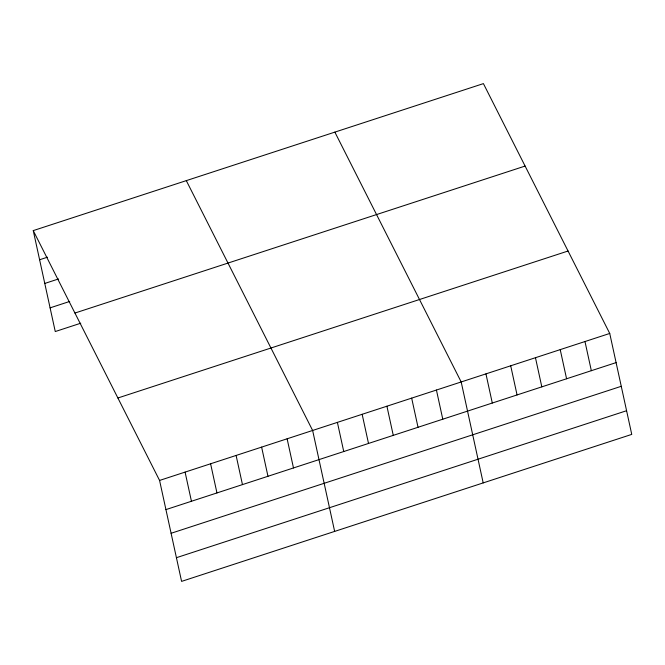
<?xml version="1.0" encoding="UTF-8"?>
<svg xmlns="http://www.w3.org/2000/svg" width="665" height="665" viewBox="0 0 665 665"><rect width="100%" height="100%" fill="white"/><g stroke="black" fill="none" stroke-linecap="round" stroke-linejoin="round"><path stroke-width="1" d="M33.25 230.605L483.413 83.615L609.739 333.456L631.75 434.395L181.587 581.385L159.575 480.438L33.25 230.605L55.262 331.544L80.764 323.215M39.609 259.757L47.456 257.189M44.771 283.448L58.503 278.959M50.091 307.853L69.717 301.445M74.937 313.049L525.101 166.067M117.888 397.994L568.051 251.013M159.575 480.438L609.739 333.456M165.934 509.598L616.098 362.608M171.096 533.28L621.26 386.299M176.425 557.694L626.588 410.712M334.861 132.119L461.186 381.959L483.197 482.906M186.308 180.631L312.633 430.463L334.645 531.41M584.984 341.544L591.335 370.696M560.221 349.624L566.58 378.776M535.466 357.712L541.817 386.864M510.703 365.792L517.062 394.944M485.949 373.88L492.3 403.032M436.431 390.047L442.782 419.199M411.668 398.127L418.027 427.279M386.914 406.215L393.264 435.367M362.151 414.295L368.51 443.455M337.396 422.383L343.747 451.535M287.122 438.792L293.481 467.952M261.619 447.121L267.97 476.281M236.108 455.45L242.459 484.61M210.597 463.779L216.956 492.94M185.086 472.108L191.445 501.269"/></g></svg>
